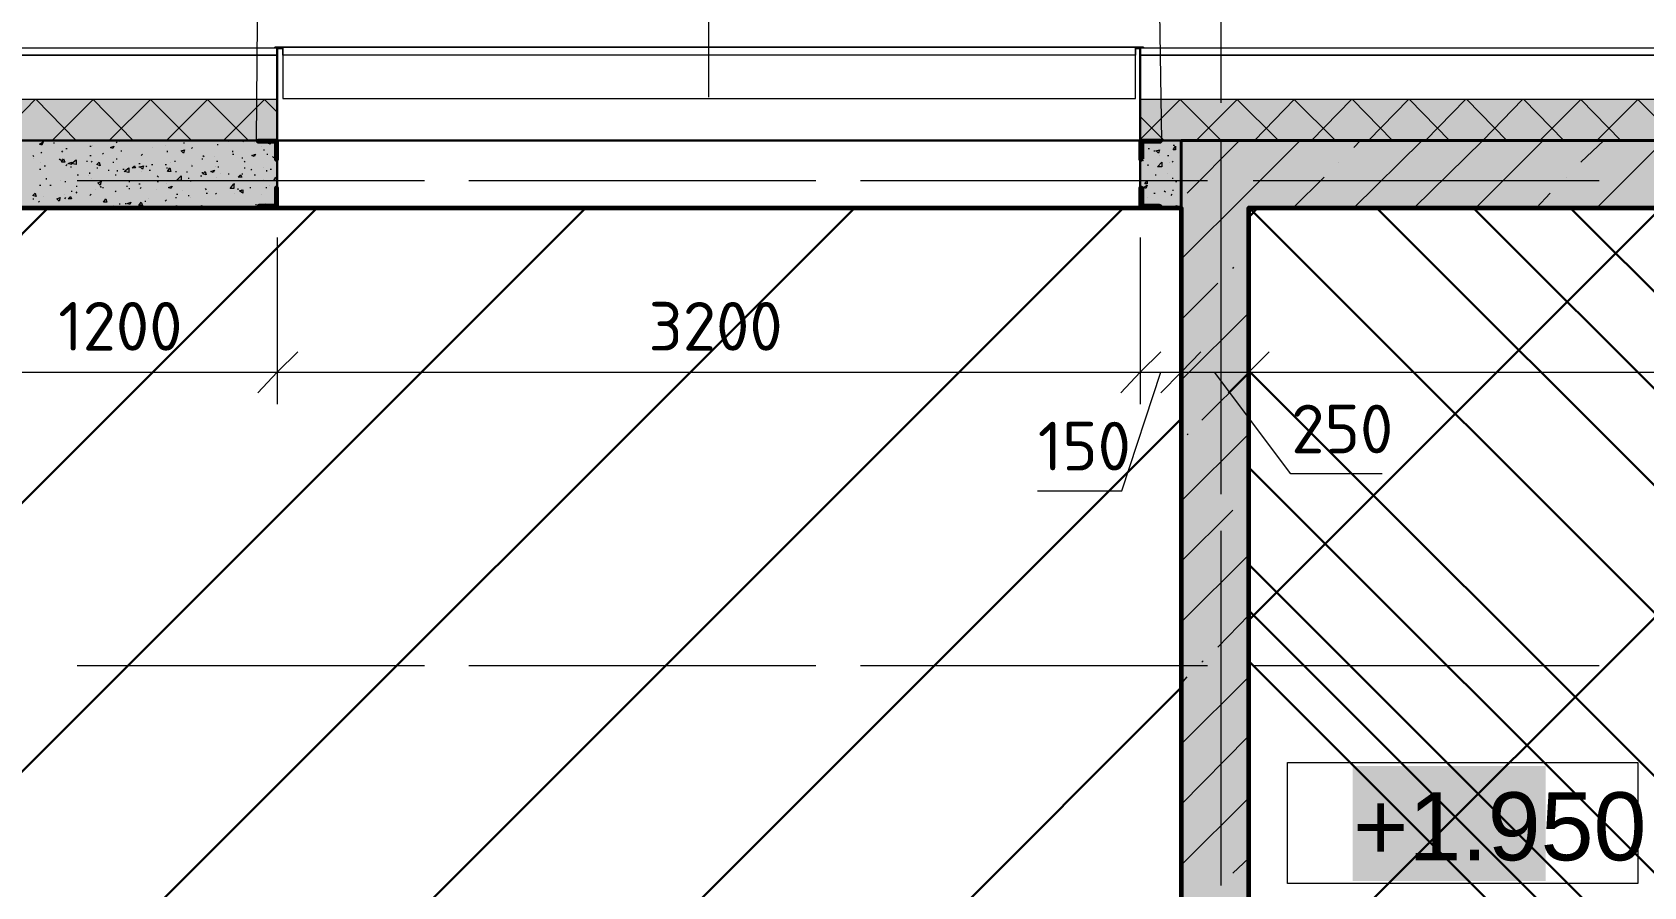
# Model space of a CAD drawing. Header units: millimetres. Extents: x -84737 to 172119, y -43083 to 59399.
# Drawn here: x 113594 to 119569, y 51326 to 54497 of the extents above; entities that cross this region are included whole.
import ezdxf

# ---------------------------------------------------------------- set-up
doc = ezdxf.new("R2010")
doc.units = ezdxf.units.MM
for name, color, linetype, lineweight in [('11) Плинтус ПЛ-2', 70, 'Continuous', 30), ('12) Наливной пол', 150, 'Continuous', 30), ('15) Штукатурка стен СТ-1.1', 161, 'Continuous', 60), ('16) Краска СТ-1.1 стена', 5, 'Continuous', 60), ('17) Краска СТ-3.1 стена', 6, 'Continuous', 60), ('19) Краска ПТ-5 потолок', 161, 'Continuous', 30), ('20) Шпакл. баз. фин Стена', 40, 'Continuous', 60), ('22) Шпакл. баз. фин. Потолок', 102, 'Continuous', 30), ('3) Плинутс ПЛ-1', 6, 'Continuous', 30), ('8) Линолеум Л-1.1', 130, 'Continuous', 30)]:
    doc.layers.add(name, color=color, linetype=linetype, lineweight=lineweight)
doc.layers.add('PDF _Геометрия', color=7, linetype='Continuous')
doc.layers.add('PDF _Текст', color=7, linetype='Continuous')
doc.layers.add('PDF _Сплошная заливка', color=7, linetype='Continuous', true_color=0xffffff)
doc.styles.add('PDF GOSTCommon', font='arial.ttf')
doc.styles.add('PDF ISOCPEUR', font='isocpeur.ttf')

msp = doc.modelspace()

# ---------------------------------------------------------------- hatches: boundary and pattern name
at = {"layer": '12) Наливной пол'}
h = msp.add_hatch(dxfattribs=at)
h.set_pattern_fill('ANSI31', color=256, scale=222)
h.paths.add_polyline_path([(110264.8, 49247.7), (110264.8, 51927.2), (108982.2, 51927.2), (108982.2, 53844.8), (117854.7, 53844.8), (117854.7, 49247.7)])
at = {"layer": '19) Краска ПТ-5 потолок'}
h = msp.add_hatch(dxfattribs=at)
h.set_pattern_fill('ANSI34', color=256, scale=80, angle=90)
h.paths.add_polyline_path([(124403.2, 53844.8), (118104.4, 53844.8), (118104.4, 50445.6), (124403.2, 50445.6)])
h.paths.add_polyline_path([(122705.7, 50895.4), (120572.3, 50895.4), (120572.3, 52147.3), (122705.7, 52147.3)], flags=16)
at = {"layer": '22) Шпакл. баз. фин. Потолок'}
h = msp.add_hatch(dxfattribs=at)
h.set_pattern_fill('ANSI37', color=256, scale=333)
h.paths.add_polyline_path([(124403.2, 53844.8), (118104.4, 53844.8), (118104.4, 50445.6), (124403.2, 50445.6)])
h.paths.add_polyline_path([(122705.7, 50895.4), (120572.3, 50895.4), (120572.3, 52147.3), (122705.7, 52147.3)], flags=16)
at = {"layer": '8) Линолеум Л-1.1'}
h = msp.add_hatch(dxfattribs=at)
h.set_pattern_fill('ANSI31', color=256, scale=222)
h.paths.add_polyline_path([(110264.8, 49247.7), (110264.8, 51927.2), (108982.2, 51927.2), (108982.2, 53844.8), (117854.7, 53844.8), (117854.7, 49247.7)])
at = {"layer": 'PDF _Сплошная заливка', "transparency": 33554559}
h = msp.add_hatch(color=256, dxfattribs=at)
h.paths.add_polyline_path([(98204.8, 54094.5), (98204.8, 54246.9), (94153.8, 54246.9), (94153.8, 54094.5)])
h.paths.add_polyline_path([(128953.7, 54246.9), (128953.7, 54094.5), (130003.5, 54094.5), (130003.5, 54246.9)])
h.paths.add_polyline_path([(127755.8, 54094.5), (127755.8, 54246.9), (126502.8, 54246.9), (126502.8, 54094.5)])
h.paths.add_polyline_path([(124851.9, 54094.5), (124851.9, 54246.9), (117702.3, 54246.9), (117702.3, 54094.5)])
h.paths.add_polyline_path([(114502.1, 54094.5), (114502.1, 54246.9), (112402.5, 54246.9), (112402.5, 54094.5)])
h.paths.add_polyline_path([(109202.3, 54094.5), (109202.3, 54246.9), (107403.2, 54246.9), (107403.2, 54094.5)])
h.paths.add_polyline_path([(104203, 54094.5), (104203, 54246.9), (103005.1, 54246.9), (103005.1, 54094.5)])
h.paths.add_polyline_path([(101802.9, 54094.5), (101802.9, 54246.9), (100604.9, 54246.9), (100604.9, 54094.5)])
h = msp.add_hatch(color=256, dxfattribs=at)
h.paths.add_polyline_path([(114502.1, 53844.8), (114502.1, 54094.5), (113304.1, 54094.5), (113304.1, 53844.8)])
h.paths.add_polyline_path([(117702.3, 54094.5), (117702.3, 53844.8), (117854.7, 53844.8), (117854.7, 54094.5)])

# ---------------------------------------------------------------- linework, layer by layer
at = {"layer": '11) Плинтус ПЛ-2'}
msp.add_lwpolyline([(110264.8, 49247.7), (110264.8, 51927.2), (108982.2, 51927.2), (108982.2, 53844.8), (117854.7, 53844.8), (117854.7, 49247.7)], dxfattribs=at)
at = {"layer": '15) Штукатурка стен СТ-1.1'}
msp.add_lwpolyline([(110264.8, 49247.7), (110264.8, 51927.2), (108982.2, 51927.2), (108982.2, 53844.8), (117854.7, 53844.8), (117854.7, 49247.7)], dxfattribs=at)
at = {"layer": '16) Краска СТ-1.1 стена'}
msp.add_lwpolyline([(110264.8, 49247.7), (110264.8, 51927.2), (108982.2, 51927.2), (108982.2, 53844.8), (117854.7, 53844.8), (117854.7, 49247.7)], dxfattribs=at)
at = {"layer": '17) Краска СТ-3.1 стена'}
msp.add_lwpolyline([(119704.5, 50445.6), (118104.4, 50445.6), (118104.4, 53844.8), (119704.5, 53844.8)], dxfattribs=at)
at = {"layer": '19) Краска ПТ-5 потолок'}
msp.add_lwpolyline([(124403.2, 53844.8), (118104.4, 53844.8), (118104.4, 50445.6), (124403.2, 50445.6)], close=True, dxfattribs=at)
at = {"layer": '20) Шпакл. баз. фин Стена'}
for points in [[(110264.8, 49247.7), (110264.8, 51927.2), (108982.2, 51927.2), (108982.2, 53844.8), (117854.7, 53844.8), (117854.7, 49247.7)], [(119704.5, 50445.6), (118104.4, 50445.6), (118104.4, 53844.8), (119704.5, 53844.8)]]:
    msp.add_lwpolyline(points, dxfattribs=at)
at = {"layer": '3) Плинутс ПЛ-1'}
msp.add_lwpolyline([(119704.5, 50445.6), (118104.4, 50445.6), (118104.4, 53844.8), (119704.5, 53844.8)], dxfattribs=at)
at = {"layer": '8) Линолеум Л-1.1'}
msp.add_lwpolyline([(110264.8, 49247.7), (110264.8, 51927.2), (108982.2, 51927.2), (108982.2, 53844.8), (117854.7, 53844.8), (117854.7, 49247.7)], close=True, dxfattribs=at)
at = {"layer": 'PDF _Геометрия', "lineweight": 9}
for points in [[(116102.2, 54255.4), (116102.2, 55317.9)], [(118002.8, 54234.2), (118002.8, 55237.5)], [(114425.9, 54094.5), (114434.3, 55123.2)], [(117782.7, 54094.5), (117765.8, 55123.2)], [(118002.8, 54297.7), (118002.8, 54352.8)], [(113456.5, 54094.5), (113604.7, 54246.9)], [(113757.1, 54094.5), (113608.9, 54246.9)], [(113668.2, 54094.5), (113820.5, 54246.9), (113968.7, 54094.5)], [(113879.8, 54094.5), (114032.2, 54246.9), (114184.6, 54094.5)], [(114091.5, 54094.5), (114243.9, 54246.9), (114396.2, 54094.5)], [(114303.1, 54094.5), (114455.5, 54246.9), (114502.1, 54200.4)], [(117702.3, 54098.8), (117850.4, 54246.9), (118002.8, 54094.5)], [(117909.7, 54094.5), (118062.1, 54246.9), (118214.5, 54094.5)], [(118125.6, 54094.5), (118273.7, 54246.9), (118426.1, 54094.5)], [(118337.2, 54094.5), (118485.4, 54246.9)], [(118637.8, 54094.5), (118489.6, 54246.9)], [(118548.9, 54094.5), (118697, 54246.9)], [(118849.4, 54094.5), (118701.3, 54246.9)], [(118718.2, 53844.8), (118972.2, 54094.5), (119120.3, 54246.9)], [(118760.5, 54094.5), (118908.7, 54246.9)], [(119061.1, 54094.5), (118912.9, 54246.9)], [(119272.7, 54094.5), (119124.6, 54246.9)], [(119183.8, 54094.5), (119336.2, 54246.9), (119484.4, 54094.5)], [(119395.5, 54094.5), (119547.9, 54246.9), (119700.3, 54094.5)], [(117791.2, 54094.5), (117702.3, 54183.4)], [(113625.8, 54081.8), (113630.1, 54081.8)], [(113672.4, 54086.1), (113676.6, 54086.1)], [(113816.3, 54077.6), (113816.3, 54077.6)], [(113905.2, 54086.1), (113909.4, 54090.3)], [(113917.9, 54090.3), (113917.9, 54090.3)], [(114087.2, 54077.6), (114087.2, 54077.6)], [(114155, 54086.1), (114159.2, 54086.1)], [(114222.7, 54094.5), (114222.7, 54094.5)], [(114282, 54077.6), (114282, 54081.8)], [(114320, 54090.3), (114320, 54090.3)], [(114332.7, 54094.5), (114332.7, 54094.5)], [(114332.7, 54094.5), (114345.4, 54094.5)], [(114345.4, 54094.5), (114345.4, 54094.5)], [(114375.1, 54090.3), (114379.3, 54094.5)], [(114417.4, 54086.1), (114417.4, 54086.1)], [(114497.8, 54094.5), (114497.8, 54094.5)], [(114497.8, 54094.5), (114502.1, 54094.5)], [(117825, 54077.6), (117829.3, 54077.6)], [(117854.7, 53654.3), (118104.4, 53904.1), (118294.9, 54094.5)], [(117875.8, 53899.8), (118070.5, 54094.5)], [(118002.8, 53099.8), (118002.8, 54098.8)], [(118493.8, 53844.8), (118747.8, 54094.5)], [(118493.8, 54069.1), (118519.2, 54094.5)], [(118946.8, 53844.8), (119196.5, 54094.5)], [(119336.2, 54014.1), (119420.9, 54094.5)], [(119395.5, 53844.8), (119645.2, 54094.5)], [(113596.2, 54039.5), (113600.4, 54035.3)], [(113600.4, 54026.8), (113600.4, 54026.8)], [(113625.8, 54048), (113630.1, 54052.2)], [(113693.6, 54022.6), (113697.8, 54026.8)], [(113697.8, 54022.6), (113702, 54022.6)], [(113702, 54056.4), (113706.3, 54052.2)], [(113719, 54064.9), (113723.2, 54064.9)], [(113795.1, 54018.3), (113799.4, 54018.3)], [(113807.8, 54073.4), (113812.1, 54073.4)], [(113807.8, 54039.5), (113812.1, 54039.5)], [(113812.1, 54014.1), (113816.3, 54018.3)], [(113854.4, 54043.7), (113858.6, 54048)], [(113905.2, 54026.8), (113909.4, 54026.8)], [(113922.1, 54056.4), (113926.4, 54056.4)], [(113998.3, 54039.5), (114002.6, 54043.7)], [(114040.7, 54069.1), (114040.7, 54069.1)], [(114095.7, 54052.2), (114095.7, 54056.4)], [(114121.1, 54018.3), (114125.3, 54018.3)], [(114184.6, 54064.9), (114188.8, 54069.1)], [(114222.7, 54026.8), (114226.9, 54026.8)], [(114226.9, 54039.5), (114231.2, 54035.3)], [(114269.3, 54035.3), (114269.3, 54035.3)], [(114277.7, 54018.3), (114282, 54018.3)], [(114337, 54056.4), (114337, 54052.2)], [(114337, 54043.7), (114341.2, 54043.7)], [(114370.8, 54031), (114375.1, 54031)], [(114379.3, 54018.3), (114383.5, 54014.1)], [(114442.8, 54073.4), (114442.8, 54073.4)], [(114451.3, 54060.7), (114455.5, 54060.7)], [(114464, 54043.7), (114468.2, 54043.7)], [(114485.1, 54035.3), (114489.4, 54031)], [(114497.8, 54064.9), (114502.1, 54064.9)], [(117702.3, 54073.4), (117702.3, 54073.4)], [(117715, 54018.3), (117715, 54018.3)], [(117731.9, 54064.9), (117736.1, 54064.9)], [(117753.1, 54056.4), (117757.3, 54056.4)], [(117774.2, 54039.5), (117774.2, 54039.5)], [(117803.9, 54039.5), (117808.1, 54039.5)], [(117820.8, 54014.1), (117825, 54018.3)], [(117850.4, 54043.7), (117854.7, 54043.7)], [(118002.8, 53984.5), (118002.8, 54035.3)], [(113621.6, 53988.7), (113625.8, 53988.7)], [(113625.8, 54014.1), (113625.8, 54014.1)], [(113638.5, 54001.4), (113642.8, 54001.4)], [(113719, 54001.4), (113723.2, 54005.6)], [(113735.9, 53997.2), (113740.1, 53997.2)], [(113761.3, 53967.5), (113765.5, 53967.5)], [(113803.6, 53963.3), (113803.6, 53963.3)], [(113807.8, 53971.8), (113807.8, 53976)], [(113833.2, 53992.9), (113837.5, 53992.9)], [(113875.6, 53984.5), (113879.8, 53984.5)], [(113892.5, 54014.1), (113896.7, 54014.1)], [(113901, 53967.5), (113905.2, 53967.5)], [(113909.4, 53984.5), (113909.4, 53980.2)], [(113930.6, 53988.7), (113934.8, 53988.7)], [(113989.9, 54009.9), (113994.1, 54009.9)], [(113989.9, 53997.2), (113994.1, 53997.2)], [(113998.3, 53980.2), (113998.3, 53980.2)], [(114015.3, 54001.4), (114019.5, 53997.2)], [(114028, 53984.5), (114032.2, 53984.5)], [(114036.4, 54005.6), (114040.7, 54005.6)], [(114057.6, 53963.3), (114061.8, 53959.1)], [(114087.2, 54005.6), (114091.5, 54005.6)], [(114091.5, 53992.9), (114095.7, 53992.9)], [(114108.4, 54014.1), (114108.4, 54014.1)], [(114125.3, 53980.2), (114129.6, 53980.2)], [(114167.7, 53980.2), (114167.7, 53976)], [(114184.6, 54005.6), (114184.6, 54005.6)], [(114184.6, 54001.4), (114188.8, 54001.4)], [(114218.5, 53963.3), (114222.7, 53963.3)], [(114222.7, 53976), (114226.9, 53976)], [(114273.5, 53997.2), (114273.5, 53997.2)], [(114277.7, 53959.1), (114277.7, 53959.1)], [(114282, 53997.2), (114286.2, 53997.2)], [(114290.4, 53971.8), (114290.4, 53971.8)], [(114320, 53971.8), (114324.3, 53971.8)], [(114370.8, 53971.8), (114375.1, 53971.8)], [(114379.3, 53992.9), (114383.5, 53992.9)], [(114404.7, 53984.5), (114408.9, 53988.7)], [(114417.4, 53967.5), (114421.6, 53967.5)], [(114451.3, 53992.9), (114451.3, 53992.9)], [(114464, 53980.2), (114464, 53984.5)], [(114476.7, 53988.7), (114480.9, 53988.7)], [(117731.9, 54001.4), (117731.9, 54005.6)], [(117757.3, 53967.5), (117761.5, 53967.5)], [(117803.9, 53971.8), (117803.9, 53971.8)], [(117812.3, 54014.1), (117812.3, 54014.1)], [(118269.5, 53844.8), (118383.8, 53959.1)], [(118438.8, 54014.1), (118438.8, 54014.1)], [(119281.2, 53959.1), (119281.2, 53959.1)], [(113621.6, 53929.5), (113625.8, 53929.5)], [(113647, 53950.6), (113647, 53954.9)], [(113659.7, 53929.5), (113663.9, 53929.5)], [(113697.8, 53946.4), (113697.8, 53946.4)], [(113714.7, 53942.2), (113719, 53942.2)], [(113740.1, 53908.3), (113740.1, 53904.1)], [(113757.1, 53925.2), (113761.3, 53925.2)], [(113757.1, 53899.8), (113761.3, 53904.1)], [(113761.3, 53946.4), (114760.3, 53946.4)], [(113795.1, 53946.4), (113845.9, 53946.4)], [(113812.1, 53954.9), (113812.1, 53954.9)], [(113829, 53912.5), (113829, 53912.5)], [(113845.9, 53925.2), (113850.2, 53921)], [(113854.4, 53921), (113858.6, 53921)], [(113901, 53904.1), (113905.2, 53908.3)], [(113943.3, 53925.2), (113947.5, 53925.2)], [(113951.8, 53942.2), (113956, 53942.2)], [(113951.8, 53916.8), (113956, 53916.8)], [(113989.9, 53933.7), (113994.1, 53933.7)], [(113994.1, 53916.8), (113998.3, 53921)], [(114044.9, 53946.4), (115048.1, 53946.4)], [(114053.4, 53912.5), (114053.4, 53912.5)], [(114057.6, 53942.2), (114061.8, 53942.2)], [(114091.5, 53933.7), (114091.5, 53933.7)], [(114150.7, 53908.3), (114150.7, 53908.3)], [(114171.9, 53954.9), (114176.1, 53954.9)], [(114180.4, 53942.2), (114184.6, 53946.4)], [(114235.4, 53916.8), (114239.6, 53912.5)], [(114239.6, 53899.8), (114243.9, 53899.8)], [(114248.1, 53904.1), (114248.1, 53904.1)], [(114273.5, 53895.6), (114277.7, 53899.8)], [(114341.2, 53933.7), (114345.4, 53933.7)], [(114345.4, 53899.8), (114345.4, 53899.8)], [(114358.1, 53912.5), (114358.1, 53916.8)], [(114366.6, 53908.3), (114370.8, 53912.5)], [(114400.5, 53921), (114404.7, 53921)], [(114451.3, 53950.6), (114451.3, 53950.6)], [(114459.7, 53921), (114464, 53921)], [(114472.4, 53929.5), (114472.4, 53929.5)], [(114959.2, 53946.4), (115014.3, 53946.4)], [(115213.2, 53946.4), (116212.2, 53946.4)], [(115247.1, 53946.4), (115297.9, 53946.4)], [(115501.1, 53946.4), (116500.1, 53946.4)], [(116415.4, 53946.4), (116466.2, 53946.4)], [(116665.2, 53946.4), (117668.4, 53946.4)], [(116699, 53946.4), (116754.1, 53946.4)], [(116953, 53946.4), (117952, 53946.4)], [(117727.7, 53942.2), (117731.9, 53946.4)], [(117736.1, 53946.4), (117740.4, 53946.4)], [(117748.8, 53946.4), (117748.8, 53946.4)], [(117753.1, 53899.8), (117757.3, 53899.8)], [(117791.2, 53908.3), (117795.4, 53904.1)], [(117820.8, 53954.9), (117825, 53954.9)], [(117825, 53908.3), (117825, 53912.5)], [(117833.5, 53942.2), (117837.7, 53942.2)], [(117854.7, 53925.2), (117850.4, 53925.2), (117854.7, 53929.5)], [(117867.3, 53946.4), (117918.1, 53946.4)], [(118121.3, 53946.4), (119120.3, 53946.4)], [(118151, 53946.4), (118206, 53946.4)], [(118404.9, 53946.4), (119403.9, 53946.4)], [(119171.1, 53844.8), (119221.9, 53899.8)], [(119319.3, 53946.4), (119374.3, 53946.4)], [(113596.2, 53878.7), (113600.4, 53878.7)], [(113617.4, 53866), (113621.6, 53870.2)], [(113634.3, 53887.1), (113634.3, 53887.1)], [(113714.7, 53895.6), (113714.7, 53895.6)], [(113714.7, 53878.7), (113719, 53882.9)], [(113807.8, 53891.4), (113812.1, 53895.6)], [(113896.7, 53853.3), (113896.7, 53853.3)], [(113917.9, 53861.7), (113917.9, 53857.5)], [(113939.1, 53861.7), (113943.3, 53861.7)], [(113994.1, 53857.5), (113994.1, 53861.7)], [(114011, 53870.2), (114015.3, 53870.2)], [(114023.7, 53878.7), (114023.7, 53878.7)], [(114087.2, 53870.2), (114091.5, 53874.4)], [(114125.3, 53882.9), (114129.6, 53882.9)], [(114125.3, 53844.8), (114129.6, 53853.3), (114129.6, 53844.8)], [(114129.6, 53895.6), (114133.8, 53895.6)], [(114171.9, 53891.4), (114176.1, 53891.4)], [(114180.4, 53882.9), (114180.4, 53882.9)], [(114214.2, 53844.8), (114210, 53849), (114222.7, 53853.3), (114222.7, 53844.8)], [(114353.9, 53849), (114358.1, 53849)], [(114366.6, 53849), (114370.8, 53849)], [(114421.6, 53857.5), (114425.9, 53857.5)], [(114442.8, 53895.6), (114442.8, 53895.6)], [(114459.7, 53861.7), (114459.7, 53861.7)], [(117706.5, 53895.6), (117710.7, 53895.6)], [(117727.7, 53882.9), (117727.7, 53882.9)], [(117799.6, 53849), (117799.6, 53849)], [(117816.6, 53891.4), (117820.8, 53895.6)], [(117829.3, 53844.8), (117825, 53849), (117837.7, 53853.3), (117837.7, 53844.8)], [(122705.7, 52045.7), (122705.7, 51990.7), (122705.7, 52045.7), (122405.2, 52045.7), (122104.6, 52045.7), (121804.1, 52045.7), (121503.5, 52045.7), (121203, 52045.7), (120902.5, 52045.7), (120601.9, 52045.7), (120305.6, 52045.7), (120005, 52045.7), (119704.5, 52045.7), (119704.5, 50445.6), (119704.5, 52045.7), (119704.5, 52244.7), (119704.5, 53844.8), (118104.4, 53844.8)], [(118002.8, 52782.3), (118002.8, 53781.3)], [(112402.5, 53734.7), (112402.5, 53235.2), (113304.1, 53235.2), (114502.1, 53235.2), (117702.3, 53235.2), (117854.7, 53235.2), (118104.4, 53235.2), (124403.2, 53235.2), (124851.9, 53235.2), (126502.8, 53235.2), (126904.9, 53235.2), (127103.9, 53235.2), (127755.8, 53235.2), (128953.7, 53235.2), (129724.1, 53235.2)], [(114502.1, 53734.7), (114502.1, 53235.2), (114502.1, 53116.7)], [(117702.3, 53734.7), (117702.3, 53235.2), (117702.3, 53116.7)], [(117854.7, 53734.7), (117854.7, 53235.2), (117854.7, 53116.7)], [(118104.4, 53734.7), (118104.4, 53235.2), (118104.4, 53116.7)], [(118100.2, 53675.5), (118104.4, 53679.7)], [(118045.1, 53620.4), (118049.4, 53624.7)], [(117854.7, 53430), (117990.1, 53565.4)], [(117854.7, 53205.6), (118104.4, 53455.3)], [(117321.3, 52795), (117634.5, 52795), (117778.5, 53235.2)], [(117930.8, 53057.4), (118104.4, 53231)], [(118599.7, 52858.5), (118261, 52858.5), (117977.4, 53235.2)], [(117854.7, 52756.9), (118104.4, 53006.6)], [(117875.8, 53002.4), (117880, 53006.6)], [(118002.8, 52845.8), (118002.8, 52900.8)], [(118100.2, 52778.1), (118104.4, 52782.3)], [(117854.7, 52532.5), (118045.1, 52723)], [(118002.8, 51647.8), (118002.8, 52646.8)], [(118002.8, 52528.3), (118002.8, 52583.3)], [(117854.7, 52308.2), (118104.4, 52557.9)], [(117990.1, 52215.1), (118104.4, 52333.6)], [(118002.8, 51330.4), (118002.8, 52329.4)], [(117930.8, 52160), (117935.1, 52164.3)], [(113761.3, 52147.3), (114760.3, 52147.3)], [(113795.1, 52147.3), (113845.9, 52147.3)], [(114044.9, 52147.3), (115048.1, 52147.3)], [(114959.2, 52147.3), (115014.3, 52147.3)], [(115213.2, 52147.3), (116212.2, 52147.3)], [(115247.1, 52147.3), (115297.9, 52147.3)], [(115501.1, 52147.3), (116500.1, 52147.3)], [(116415.4, 52147.3), (116466.2, 52147.3)], [(116665.2, 52147.3), (117668.4, 52147.3)], [(116699, 52147.3), (116754.1, 52147.3)], [(116953, 52147.3), (117952, 52147.3)], [(117854.7, 51855.3), (118104.4, 52105)], [(117854.7, 52079.6), (117875.8, 52105)], [(117867.3, 52147.3), (117918.1, 52147.3)], [(118121.3, 52147.3), (119120.3, 52147.3)], [(118151, 52147.3), (118206, 52147.3)], [(118404.9, 52147.3), (119403.9, 52147.3)], [(119319.3, 52147.3), (119374.3, 52147.3)], [(117854.7, 51630.9), (118100.2, 51880.7)], [(117854.7, 51406.6), (118104.4, 51656.3)], [(118002.8, 51393.9), (118002.8, 51444.6)], [(118045.1, 51376.9), (118104.4, 51431.9)], [(119547.9, 51338.8), (119547.9, 51338.8)]]:
    msp.add_lwpolyline(points, dxfattribs=at)
at = {"layer": 'PDF _Геометрия', "lineweight": 18}
for points in [[(114502.1, 54094.5), (114502.1, 54246.9), (114502.1, 54251.2), (114502.1, 54412), (112402.5, 54412), (114502.1, 54412), (114502.1, 54437.4), (112402.5, 54437.4), (112402.5, 54412), (112402.5, 54251.2), (112402.5, 54246.9), (112402.5, 54094.5), (113304.1, 54094.5)], [(114523.2, 54441.7), (114523.2, 54251.2), (117685.3, 54251.2), (117685.3, 54441.7), (114523.2, 54441.7), (114493.6, 54441.7), (114493.6, 54437.4), (114493.6, 54441.7), (114523.2, 54441.7), (114523.2, 54251.2), (117685.3, 54251.2), (117685.3, 54441.7), (117715, 54441.7), (117715, 54437.4), (117715, 54441.7), (117681.1, 54441.7)], [(124851.9, 54094.5), (124851.9, 54246.9), (124851.9, 54251.2), (124851.9, 54412), (117702.3, 54412), (117702.3, 54251.2), (117702.3, 54246.9), (117702.3, 54094.5)], [(114502.1, 54246.9), (112402.5, 54246.9)], [(124851.9, 54246.9), (117702.3, 54246.9)], [(117854.7, 54094.5), (118104.4, 54094.5)]]:
    msp.add_lwpolyline(points, dxfattribs=at)
at = {"layer": 'PDF _Геометрия', "lineweight": 30}
for points in [[(113304.1, 54094.5), (114502.1, 54094.5), (113304.1, 54094.5), (113304.1, 53844.8), (114502.1, 53844.8), (114502.1, 54094.5), (117702.3, 54094.5), (117854.7, 54094.5), (117702.3, 54094.5), (114502.1, 54094.5), (114502.1, 54412), (114502.1, 54437.4), (114523.2, 54437.4)], [(117685.3, 54437.4), (117702.3, 54437.4), (117702.3, 54412), (117702.3, 54094.5), (117702.3, 53844.8), (117854.7, 53844.8), (117854.7, 54094.5)]]:
    msp.add_lwpolyline(points, dxfattribs=at)
at = {"layer": 'PDF _Геометрия', "lineweight": 18}
for points in [[(114523.2, 54412), (114523.2, 54441.7), (117685.3, 54441.7), (117685.3, 54412)], [(124851.9, 54412), (124851.9, 54437.4), (117702.3, 54437.4), (117702.3, 54412)]]:
    msp.add_lwpolyline(points, close=True, dxfattribs=at)
at = {"layer": 'PDF _Геометрия', "lineweight": 9}
for points in [[(113634.3, 54090.3), (113630.1, 54077.6), (113621.6, 54081.8)], [(114472.4, 54094.5), (114476.7, 54081.8), (114464, 54086.1)], [(113710.5, 54026.8), (113714.7, 54014.1), (113702, 54014.1)], [(113757.1, 54005.6), (113740.1, 54009.9), (113757.1, 54022.6)], [(113896.7, 54073.4), (113892.5, 54064.9), (113884, 54069.1)], [(114159.2, 54060.7), (114155, 54048), (114146.5, 54056.4)], [(114421.6, 54043.7), (114417.4, 54035.3), (114408.9, 54039.5)], [(117774.2, 54060.7), (117770, 54048), (117761.5, 54056.4)], [(117833.5, 54073.4), (117833.5, 54060.7), (117825, 54060.7)], [(113740.1, 54014.1), (113740.1, 54005.6), (113727.4, 54009.9)], [(113841.7, 54014.1), (113845.9, 54001.4), (113833.2, 54005.6)], [(113951.8, 53976), (113934.8, 53980.2), (113951.8, 53992.9)], [(113972.9, 54001.4), (113977.2, 53992.9), (113964.5, 53992.9)], [(114006.8, 54001.4), (114002.6, 53988.7), (113994.1, 53997.2)], [(114104.2, 53992.9), (114108.4, 53980.2), (114095.7, 53980.2)], [(114146.5, 53946.4), (114129.6, 53946.4), (114146.5, 53963.3)], [(114235.4, 53980.2), (114239.6, 53967.5), (114226.9, 53971.8)], [(114269.3, 53984.5), (114265, 53976), (114256.6, 53980.2)], [(114366.6, 53967.5), (114370.8, 53959.1), (114358.1, 53959.1)], [(114497.8, 53959.1), (114502.1, 53946.4), (114489.4, 53946.4)], [(117782.7, 53997.2), (117765.8, 53997.2), (117782.7, 54014.1)], [(113604.7, 53899.8), (113608.9, 53887.1), (113596.2, 53891.4)], [(113850.2, 53942.2), (113845.9, 53929.5), (113837.5, 53937.9)], [(114112.6, 53925.2), (114108.4, 53916.8), (114099.9, 53921)], [(114341.2, 53916.8), (114328.5, 53916.8), (114341.2, 53933.7)], [(114375.1, 53912.5), (114375.1, 53899.8), (114362.4, 53908.3)], [(117727.7, 53929.5), (117723.4, 53916.8), (117715, 53921)], [(117727.7, 53946.4), (117727.7, 53933.7), (117719.2, 53933.7)], [(113697.8, 53882.9), (113693.6, 53870.2), (113685.1, 53878.7)], [(113735.9, 53887.1), (113740.1, 53878.7), (113727.4, 53878.7)], [(113867.1, 53878.7), (113871.3, 53866), (113858.6, 53866)], [(113960.2, 53866), (113956, 53857.5), (113947.5, 53861.7)], [(113998.3, 53866), (114002.6, 53853.3), (113989.9, 53853.3)], [(118248.3, 51338.8), (118248.3, 51787.5), (119547.9, 51787.5), (119547.9, 51338.8)]]:
    msp.add_lwpolyline(points, close=True, dxfattribs=at)
at = {"layer": 'PDF _Геометрия', "lineweight": 50}
for points in [[(114497.8, 54090.3), (114497.8, 54026.8), (114497.8, 54022.6), (114502.1, 54022.6), (114502.1, 54094.5), (114430.1, 54094.5), (114430.1, 54090.3), (114434.3, 54090.3)], [(117710.7, 54026.8), (117710.7, 54090.3), (117774.2, 54090.3), (117778.5, 54090.3), (117778.5, 54094.5), (117702.3, 54094.5), (117702.3, 54022.6), (117706.5, 54022.6)], [(114497.8, 53916.8), (114497.8, 53853.3), (114434.3, 53853.3), (114430.1, 53849), (114430.1, 53844.8), (114502.1, 53844.8), (114502.1, 53921), (114497.8, 53921)], [(117710.7, 53853.3), (117710.7, 53916.8), (117706.5, 53921), (117702.3, 53921), (117702.3, 53844.8), (117778.5, 53844.8), (117778.5, 53849), (117774.2, 53853.3)]]:
    msp.add_lwpolyline(points, close=True, dxfattribs=at)
at = {"layer": 'PDF _Геометрия', "lineweight": 40}
for points in [[(124403.2, 54094.5), (118104.4, 54094.5), (117854.7, 54094.5), (117854.7, 50246.7), (118104.4, 50246.7), (119801.9, 50246.7)], [(118104.4, 54094.5), (124403.2, 54094.5)], [(122303.6, 50445.6), (118104.4, 50445.6), (118104.4, 53844.8), (124403.2, 53844.8)]]:
    msp.add_lwpolyline(points, dxfattribs=at)
at = {"layer": 'PDF _Геометрия', "lineweight": 30}
msp.add_lwpolyline([(109045.7, 53844.8), (117854.7, 53844.8)], close=True, dxfattribs=at)
at = {"layer": 'PDF _Геометрия', "color": 253, "lineweight": 30, "true_color": 0xaaaaaa}
msp.add_lwpolyline([(118104.4, 53844.8), (122502.5, 53844.8)], dxfattribs=at)
at = {"layer": 'PDF _Геометрия', "lineweight": 20}
for points in [[(114578.3, 53311.4), (114502.1, 53235.2), (114430.1, 53159)], [(117778.5, 53311.4), (117702.3, 53235.2), (117630.3, 53159)], [(117926.6, 53311.4), (117854.7, 53235.2), (117778.5, 53159)], [(118180.6, 53311.4), (118104.4, 53235.2), (118028.2, 53159)]]:
    msp.add_lwpolyline(points, dxfattribs=at)
at = {"layer": 'PDF _Сплошная заливка', "lineweight": 5, "transparency": 33554559}
for points in [[(117854.7, 54094.5), (117854.7, 50246.7), (118104.4, 54094.5), (118104.4, 50246.7)], [(118104.4, 54094.5), (118104.4, 53844.8), (124403.2, 54094.5), (124403.2, 53844.8)]]:
    msp.add_solid(points, dxfattribs=at)
at = {"layer": 'PDF _Сплошная заливка', "lineweight": 9, "transparency": 33554559}
msp.add_solid([(118489.6, 51774.8), (118489.6, 51347.3), (119205, 51774.8), (119205, 51347.3)], dxfattribs=at)

# ---------------------------------------------------------------- texts
at = {"layer": 'PDF _Текст', "attachment_point": 4}
for s, insert, char_height, style in [('1200', (113690.5, 53405.6), 180.46, 'PDF ISOCPEUR'), ('3200', (115879.1, 53405.6), 180.46, 'PDF ISOCPEUR'), ('250', (118262.3, 53024.6), 180.46, 'PDF ISOCPEUR'), ('150', (117322.6, 52961.1), 180.46, 'PDF ISOCPEUR'), ('+1.950', (118491, 51548.7), 252.42, 'PDF GOSTCommon')]:
    msp.add_mtext(s, dxfattribs=dict(at, insert=insert, char_height=char_height, style=style))

doc.saveas('drawing.dxf')
